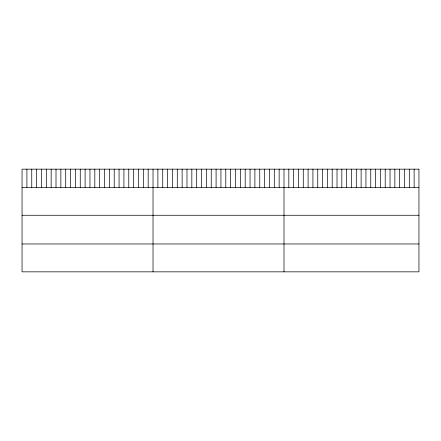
<?xml version="1.0" encoding="UTF-8"?>
<svg xmlns="http://www.w3.org/2000/svg" width="441" height="441" viewBox="0 0 441 441"><rect width="100%" height="100%" fill="white"/><g stroke="black" fill="none" stroke-linecap="round" stroke-linejoin="round"><path stroke-width="0.66" d="M22.05 187.392L418.95 187.392M22.05 215.258L418.95 215.258M22.05 243.972L418.95 243.972M414.132 169.157L414.132 187.392M409.309 169.157L409.309 187.392M404.491 169.157L404.491 187.392M399.673 169.157L399.673 187.392M394.855 169.157L394.855 187.392M390.031 169.157L390.031 187.392M385.214 169.157L385.214 187.392M380.396 169.157L380.396 187.392M375.572 169.157L375.572 187.392M370.754 169.157L370.754 187.392M365.936 169.157L365.936 187.392M361.118 169.157L361.118 187.392M356.295 169.157L356.295 187.392M351.477 169.157L351.477 187.392M346.659 169.157L346.659 187.392M341.836 169.157L341.836 187.392M337.018 169.157L337.018 187.392M332.2 169.157L332.2 187.392M327.382 169.157L327.382 187.392M322.558 169.157L322.558 187.392M317.74 169.157L317.74 187.392M312.923 169.157L312.923 187.392M308.099 169.157L308.099 187.392M303.281 169.157L303.281 187.392M298.463 169.157L298.463 187.392M293.645 169.157L293.645 187.392M288.822 169.157L288.822 187.392M284.004 169.157L284.004 271.843M279.153 169.157L279.153 187.392M274.302 169.157L274.302 187.392M269.451 169.157L269.451 187.392M264.6 169.157L264.6 187.392M259.749 169.157L259.749 187.392M254.898 169.157L254.898 187.392M250.047 169.157L250.047 187.392M245.196 169.157L245.196 187.392M240.345 169.157L240.345 187.392M235.494 169.157L235.494 187.392M230.643 169.157L230.643 187.392M225.792 169.157L225.792 187.392M220.941 169.157L220.941 187.392M216.09 169.157L216.09 187.392M211.239 169.157L211.239 187.392M206.388 169.157L206.388 187.392M201.537 169.157L201.537 187.392M196.686 169.157L196.686 187.392M191.835 169.157L191.835 187.392M186.984 169.157L186.984 187.392M182.133 169.157L182.133 187.392M177.282 169.157L177.282 187.392M172.431 169.157L172.431 187.392M167.58 169.157L167.58 187.392M162.729 169.157L162.729 187.392M157.878 169.157L157.878 187.392M153.027 169.157L153.027 271.843M148.176 169.157L148.176 187.392M143.325 169.157L143.325 187.392M138.474 169.157L138.474 187.392M133.623 169.157L133.623 187.392M128.772 169.157L128.772 187.392M123.921 169.157L123.921 187.392M119.07 169.157L119.07 187.392M114.219 169.157L114.219 187.392M109.368 169.157L109.368 187.392M104.517 169.157L104.517 187.392M99.666 169.157L99.666 187.392M94.815 169.157L94.815 187.392M89.964 169.157L89.964 187.392M85.113 169.157L85.113 187.392M80.262 169.157L80.262 187.392M75.411 169.157L75.411 187.392M70.56 169.157L70.56 187.392M65.709 169.157L65.709 187.392M60.858 169.157L60.858 187.392M56.007 169.157L56.007 187.392M51.156 169.157L51.156 187.392M46.305 169.157L46.305 187.392M41.454 169.157L41.454 187.392M36.603 169.157L36.603 187.392M31.752 169.157L31.752 187.392M26.901 169.157L26.901 187.392M418.95 169.157L22.05 169.157L22.05 271.843L418.95 271.843L418.95 169.157"/></g></svg>
